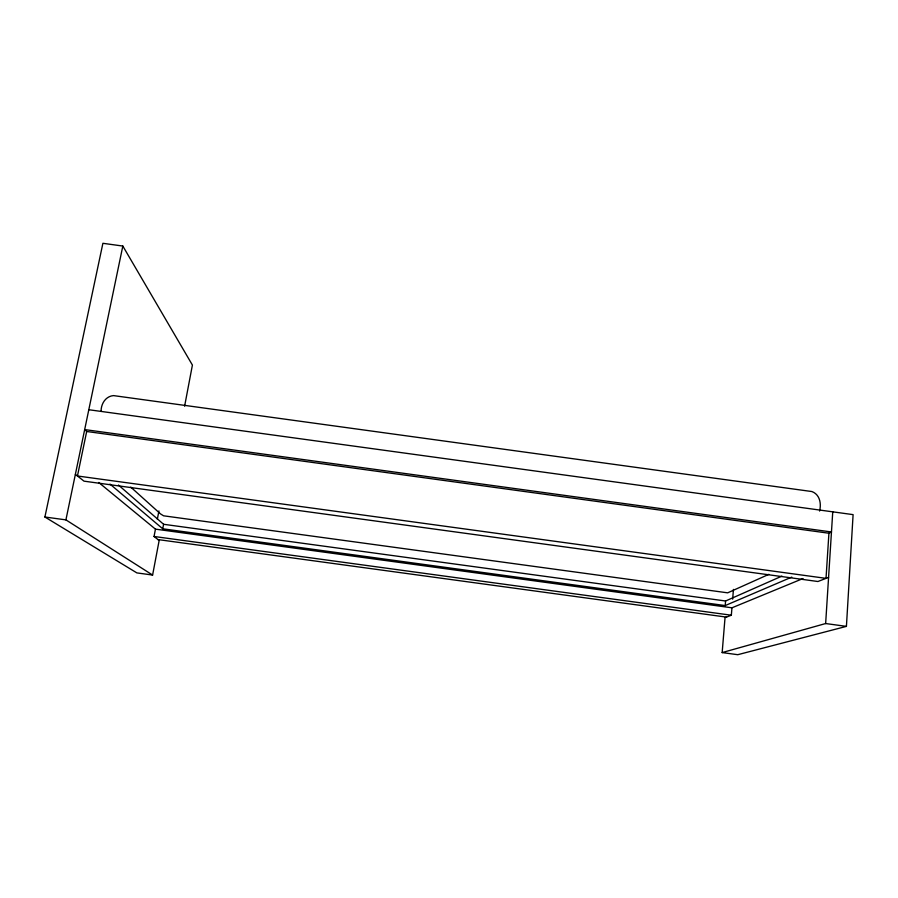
<?xml version="1.0" encoding="UTF-8"?>
<svg xmlns="http://www.w3.org/2000/svg" width="898" height="898" viewBox="0 0 898 898"><rect width="100%" height="100%" fill="white"/><g stroke="black" fill="none" stroke-linecap="round" stroke-linejoin="round"><path stroke-width="1.35" d="M803.025 578.537L731.949 607.811L731.342 615.22L725.034 617.678L722.16 652.577L737.763 654.698L846.421 626.377L853.1 514.633L88.801 409.735M828.921 533.232L826.025 578.357L77.453 475.985L86.679 431.478L84.681 429.581L831.469 531.975L828.921 533.232L86.679 431.478M722.16 652.577L825.644 623.538L832.749 511.838M819.571 511.052C821.49 503.632 819.874 494.484 811.882 491.543L113.518 395.603C105.661 396.254 101.092 403.673 101.092 411.071M732.656 599.123L733.442 589.414M110.016 484.089L162.74 528.799L725.214 605.566L725.584 600.998L781.911 576.112M184.606 406.21L192.408 365.071L122.824 246.052L102.9 243.302L44.9 517.012L136.878 572.902L152.604 575.046L159.148 540.506L154.052 536.476L155.455 529.135L98.746 482.495M162.74 528.799L163.593 524.286L118.457 485.043M157.352 519.167L158.924 510.94M152.604 575.046L65.913 519.875L122.824 246.052M768.845 574.338L727.672 592.837L163.559 515.8L160.551 513.925L130.771 487.12M725.214 605.566L791.767 577.1M828.585 577.369L817.921 581.511L84.008 481.16L75.376 474.346M154.052 536.476L731.342 615.22M157.969 539.575L726.504 617.117M163.593 524.286L725.584 600.998M155.455 529.135L731.949 607.811M44.9 517.012L65.913 519.875M825.644 623.538L846.421 626.377"/></g></svg>
